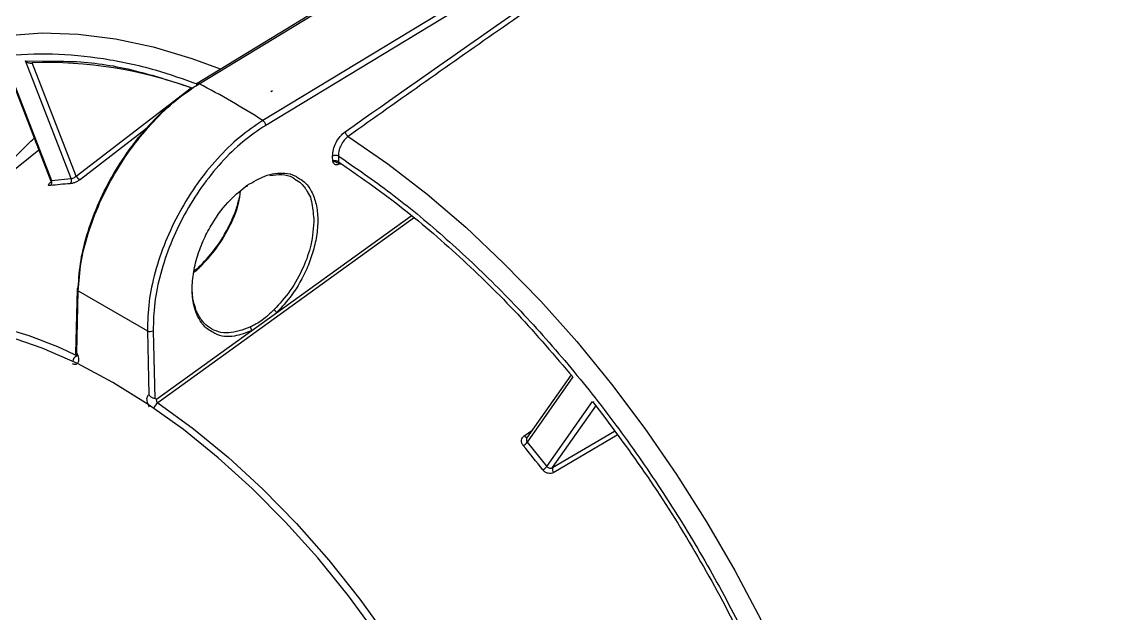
# Model space of a CAD drawing. Extents: x 8 to 113, y 0 to 87.
# Drawn here: x 13.212 to 17.218, y 6.237 to 8.393 of the extents above; entities that cross this region are included whole.
import ezdxf

# ---------------------------------------------------------------- set-up
doc = ezdxf.new("R2010")
doc.units = 0
doc.header["$MEASUREMENT"] = 0
doc.layers.add('OBJECT', color=7, linetype='CONTINUOUS')

msp = doc.modelspace()

# ---------------------------------------------------------------- linework, layer by layer
at = {"layer": 'OBJECT'}
for p, q in [((13.8567, 8.1681), (16.8512, 9.9937)), ((17.0945, 9.8532), (14.089, 8.034)), ((17.1048, 9.8356), (14.0993, 8.0164)), ((13.1526, 8.2376), (13.3171, 7.8134)), ((13.1528, 8.2451), (13.3192, 7.8161)), ((13.3907, 7.8225), (13.2243, 8.2515)), ((13.2243, 8.2515), (13.301, 8.2499)), ((13.4092, 7.8318), (13.2492, 8.2443)), ((13.4092, 7.8318), (13.8282, 8.1526)), ((13.8469, 8.1621), (13.8567, 8.1681)), ((14.1178, 8.1392), (14.1243, 8.1438)), ((13.6754, 8.0118), (13.4244, 7.8196)), ((13.2736, 7.9257), (12.3003, 7.1492)), ((14.3435, 7.8859), (14.3431, 7.9044)), ((14.3643, 7.9047), (14.3647, 7.8835)), ((14.3671, 7.8797), (14.3655, 7.8792)), ((13.3192, 7.8161), (13.3907, 7.8225)), ((14.6418, 7.6804), (13.7066, 7.0065)), ((14.1386, 7.3341), (14.629, 7.6875)), ((13.8549, 7.4979), (13.8364, 7.4846)), ((13.8365, 7.485), (13.8637, 7.5046)), ((13.8628, 7.5036), (13.8549, 7.4979)), ((13.4122, 7.42), (13.4068, 7.1858)), ((13.4114, 7.187), (13.4166, 7.4136)), ((13.4166, 7.4136), (13.6683, 7.2683)), ((14.0484, 7.2692), (14.1386, 7.3341)), ((13.6683, 7.2683), (13.6735, 7.0357)), ((13.6895, 7.2686), (13.695, 7.0214)), ((13.7022, 7.0197), (14.0484, 7.2692)), ((15.2116, 7.1079), (15.0496, 6.8773)), ((15.2183, 7.1003), (15.0519, 6.8635)), ((13.7022, 7.0197), (13.695, 7.0214)), ((15.1234, 6.7746), (15.2898, 7.0114)), ((15.1439, 6.7705), (15.3039, 6.9982)), ((15.0409, 6.8864), (15.0692, 6.9052)), ((15.1439, 6.7705), (15.3694, 6.9028)), ((15.0519, 6.8635), (15.1234, 6.7746)), ((15.3799, 6.8884), (15.1485, 6.7526))]:
    msp.add_line(p, q, dxfattribs=at)
at = {"layer": 'OBJECT', "flags": 128}
for points in [[(16.8442, 9.9941), (15.3587, 9.0884), (13.8497, 8.1685)], [(12.8655, 8.2669), (12.9221, 8.2889), (13.0378, 8.3228), (13.1592, 8.3441), (13.2857, 8.3527), (13.4167, 8.3485), (13.5517, 8.3316), (13.6899, 8.3021), (13.8308, 8.26), (13.9339, 8.2219)], [(14.3998, 7.9764), (14.544, 7.8764), (14.6868, 7.7658), (14.8277, 7.6453), (14.9659, 7.5152), (15.1008, 7.3763), (15.2319, 7.2292), (15.3584, 7.0746), (15.4798, 6.9131), (15.5955, 6.7456), (15.705, 6.5728), (15.8078, 6.3955), (15.9034, 6.2146), (15.9914, 6.0308), (16.0713, 5.8451), (16.1428, 5.6583), (16.2055, 5.4712), (16.2592, 5.2848)], [(14.3647, 7.8835), (14.3648, 7.8814), (14.3652, 7.8795), (14.3661, 7.878), (14.3672, 7.877), (14.3687, 7.8765), (14.3705, 7.8764), (14.3724, 7.8768), (14.3733, 7.8772)], [(14.0324, 7.7983), (14.0324, 7.7968), (14.0322, 7.7956), (14.0316, 7.7946), (14.0309, 7.7939), (14.0299, 7.7935), (14.0287, 7.7935), (14.0274, 7.7938), (14.0274, 7.7938)], [(13.8597, 7.5), (13.8584, 7.5007), (13.8573, 7.5011), (13.8563, 7.5013), (13.8555, 7.5011), (13.8549, 7.5007), (13.8547, 7.5), (13.8546, 7.499), (13.8549, 7.4979)], [(15.0035, 5.1946), (14.9412, 5.3612), (14.8702, 5.5267), (14.7909, 5.6902), (14.7037, 5.8506), (14.6094, 6.0069), (14.5083, 6.1581), (14.4012, 6.3032), (14.2888, 6.4415), (14.1717, 6.5719), (14.0506, 6.6938), (13.9264, 6.8062), (13.7997, 6.9086), (13.6715, 7.0003), (13.5425, 7.0807), (13.4134, 7.1493), (13.2852, 7.2057), (13.1586, 7.2495)], [(13.7066, 7.0065), (13.8361, 6.9121), (13.964, 6.8068), (14.0892, 6.6914), (14.2111, 6.5666), (14.3289, 6.4331), (14.4417, 6.2919), (14.549, 6.1437), (14.65, 5.9897), (14.7441, 5.8306), (14.8307, 5.6675), (14.9092, 5.5016), (14.9792, 5.3337), (15.0366, 5.1754)], [(15.0409, 6.8864), (15.0428, 6.8844), (15.0447, 6.8828), (15.0467, 6.8816), (15.0486, 6.8808), (15.0503, 6.8804), (15.0518, 6.8806), (15.0519, 6.8806)]]:
    msp.add_lwpolyline(points, dxfattribs=at)
at = {"layer": 'OBJECT'}
for centre, radius, start, end in [((13.3007, 6.6946), 1.5505, 69.9695, 91.8986), ((13.853, 8.1631), 0.00621, 53.5874, 188.8508), ((12.4386, 5.4434), 3.0716, 57.5008, 62.5045), ((14.0755, 8.0143), 0.0239, 5.1804, 55.657), ((14.4143, 7.9981), 0.0261, 190.7094, 236.123), ((14.354, 7.8834), 0.0236, 64.1709, 117.4906), ((14.3712, 7.8752), 0.00639, 148.7644, 183.0638), ((13.3041, 7.8094), 0.0166, 312.8932, 24.1945), ((13.3749, 7.8161), 0.017, 312.5061, 22.1167), ((13.4282, 7.8398), 0.0206, 203.0146, 259.3113), ((13.4382, 6.8241), 0.9808, 93.0248, 97.1942), ((13.4192, 7.4198), 0.00677, 112.2324, 247.9784), ((14.1176, 7.3246), 0.023, 24.404, 59.611), ((12.7869, 5.9294), 1.3952, 63.5008, 87.9975), ((13.6786, 7.2895), 0.0236, 244.1699, 297.4922), ((14.0339, 7.2694), 0.0145, 359.06, 56.5144), ((13.432, 7.1492), 0.0366, 128.1432, 166.9472), ((13.7329, 6.9708), 0.0444, 126.4435, 158.8797), ((15.0099, 6.895), 0.0524, 301.7566, 323.1422), ((12.0029, 4.3382), 3.9396, 37.9696, 39.6195), ((15.0762, 6.815), 0.0621, 301.4155, 319.401), ((15.1629, 6.7658), 0.0196, 166.2822, 222.5743)]:
    msp.add_arc(centre, radius, start, end, dxfattribs=at)
for points, knots in [([(14.3887, 7.9932), (14.7343, 8.2363), (15.4256, 8.7226), (16.4672, 9.4082), (17.4814, 10.0462), (18.149, 10.4363), (18.468, 10.6227)], [0, 0, 0, 0, 0.255394, 0.510845, 0.766264, 1, 1, 1, 1]), ([(18.468, 10.5999), (18.2998, 10.5023), (17.9321, 10.2889), (17.3668, 9.9465), (16.7667, 9.5725), (16.1624, 9.1834), (15.5599, 8.7831), (14.9718, 8.3813), (14.588, 8.1096), (14.3998, 7.9764)], [0, 0, 0, 0, 0.123528, 0.270146, 0.415672, 0.565188, 0.715491, 0.860428, 1, 1, 1, 1]), ([(15.2197, 9.9761), (15.1033, 9.9008), (14.8029, 9.7064), (14.3266, 9.3815), (13.7902, 9.0032), (13.263, 8.6144), (12.8785, 8.3232), (12.6724, 8.1588), (12.6365, 8.1302)], [0, 0, 0, 0, 0.130614, 0.3372653, 0.5438032, 0.7501944, 0.9564046, 1, 1, 1, 1]), ([(12.2685, 7.554), (12.2924, 7.6087), (12.3406, 7.7189), (12.4342, 7.8625), (12.5443, 7.9895), (12.6717, 8.0957), (12.8151, 8.1794), (12.9724, 8.2387), (13.1417, 8.2725), (13.3207, 8.2808), (13.5063, 8.2631), (13.6841, 8.2261), (13.801, 8.1845), (13.8532, 8.166)], [0, 0, 0, 0, 0.088772, 0.178979, 0.270527, 0.364034, 0.458099, 0.55261, 0.647126, 0.741191, 0.834692, 0.926246, 1, 1, 1, 1]), ([(13.2243, 8.2515), (13.226, 8.2501), (13.2294, 8.2473), (13.235, 8.2447), (13.2398, 8.2434), (13.2435, 8.243), (13.2467, 8.2432), (13.2484, 8.2439), (13.2492, 8.2443)], [0, 0, 0, 0, 0.249625, 0.499334, 0.644997, 0.77504, 0.892155, 1, 1, 1, 1]), ([(13.301, 8.2499), (13.3422, 8.2501), (13.4503, 8.2504), (13.6288, 8.2193), (13.7676, 8.1738), (13.8332, 8.1523)], [0, 0, 0, 0, 0.244932, 0.6433054, 1, 1, 1, 1]), ([(13.4166, 7.4136), (13.419, 7.4478), (13.4236, 7.5149), (13.4511, 7.6238), (13.4921, 7.7326), (13.5472, 7.8399), (13.6136, 7.9409), (13.6892, 8.0317), (13.7713, 8.1106), (13.8282, 8.1489), (13.8567, 8.1681)], [0, 0, 0, 0, 0.128141, 0.25071, 0.37607, 0.500341, 0.624825, 0.749582, 0.874632, 1, 1, 1, 1]), ([(13.4166, 7.4261), (13.4189, 7.4589), (13.4234, 7.5242), (13.4503, 7.6302), (13.4907, 7.7371), (13.5446, 7.842), (13.6096, 7.9407), (13.6837, 8.0294), (13.7637, 8.1062), (13.8192, 8.1435), (13.8469, 8.1621)], [0, 0, 0, 0, 0.125666, 0.250539, 0.37567, 0.500227, 0.625486, 0.75002, 0.875177, 1, 1, 1, 1]), ([(14.089, 8.034), (14.0604, 8.0148), (14.0033, 7.9764), (13.9221, 7.8968), (13.8481, 7.8049), (13.7841, 7.7024), (13.7321, 7.5933), (13.6947, 7.4825), (13.6711, 7.3716), (13.6693, 7.3032), (13.6683, 7.2683)], [0, 0, 0, 0, 0.125536, 0.250752, 0.375675, 0.500324, 0.624651, 0.75007, 0.872262, 1, 1, 1, 1]), ([(14.0993, 8.0164), (14.0713, 7.9977), (14.0157, 7.9602), (13.9365, 7.8825), (13.8643, 7.7928), (13.8018, 7.6925), (13.7512, 7.5859), (13.7146, 7.4768), (13.692, 7.3687), (13.6903, 7.3019), (13.6895, 7.2686)], [0, 0, 0, 0, 0.125719, 0.250525, 0.375694, 0.500217, 0.625479, 0.750016, 0.875168, 1, 1, 1, 1]), ([(14.3431, 7.9044), (14.3436, 7.9123), (14.3446, 7.9282), (14.3547, 7.9538), (14.3698, 7.9773), (14.3824, 7.9879), (14.3887, 7.9932)], [0, 0, 0, 0, 0.250273, 0.50013, 0.750038, 1, 1, 1, 1]), ([(14.3998, 7.9764), (14.3949, 7.9722), (14.3849, 7.9637), (14.3734, 7.9456), (14.3672, 7.929), (14.3644, 7.9155), (14.3643, 7.9084), (14.3643, 7.9047)], [0, 0, 0, 0, 0.243058, 0.499191, 0.717444, 0.850776, 1, 1, 1, 1]), ([(13.123, 7.8056), (13.1272, 7.8128), (13.1578, 7.8666), (13.2025, 7.922), (13.2479, 7.9624), (13.2564, 7.9699)], [0, 0, 0, 0, 0.112305, 0.834724, 1, 1, 1, 1]), ([(14.3643, 7.9047), (14.4279, 7.8609), (14.5562, 7.7727), (14.7469, 7.6151), (14.9364, 7.4379), (15.1219, 7.2408), (15.3009, 7.0261), (15.4701, 6.7968), (15.6275, 6.5559), (15.7708, 6.3066), (15.8983, 6.0533), (16.0083, 5.7992), (16.102, 5.5475), (16.1502, 5.3816), (16.1741, 5.2993)], [0, 0, 0, 0, 0.0803207, 0.16194, 0.244772, 0.3293776, 0.4144874, 0.5, 0.5855181, 0.670628, 0.755228, 0.8380655, 0.919682, 1, 1, 1, 1]), ([(14.3647, 7.8835), (14.3638, 7.8842), (14.362, 7.8854), (14.3584, 7.8868), (14.3547, 7.8876), (14.3511, 7.8878), (14.3473, 7.8874), (14.345, 7.8865), (14.3435, 7.8859)], [0, 0, 0, 0, 0.162328, 0.299898, 0.500021, 0.632314, 0.759872, 1, 1, 1, 1]), ([(14.3649, 7.8748), (14.3636, 7.8742), (14.361, 7.873), (14.3561, 7.8723), (14.3487, 7.8745), (14.3456, 7.8814), (14.3435, 7.8859)], [0, 0, 0, 0, 0.124906, 0.250438, 0.499607, 1, 1, 1, 1]), ([(14.3435, 7.8859), (14.3453, 7.8858), (14.351, 7.8857), (14.3575, 7.8821), (14.362, 7.8797)], [0, 0, 0, 0, 0.30979, 1, 1, 1, 1]), ([(14.362, 7.8797), (14.3639, 7.8788), (14.3665, 7.8776), (14.37, 7.8779), (14.3717, 7.8786), (14.3725, 7.8789)], [0, 0, 0, 0, 0.521025, 0.762756, 1, 1, 1, 1]), ([(14.3647, 7.8835), (14.4389, 7.8321), (14.5877, 7.7288), (14.8062, 7.541), (15.0187, 7.3333), (15.1519, 7.1778), (15.2183, 7.1003)], [0, 0, 0, 0, 0.249262, 0.5, 0.750738, 1, 1, 1, 1]), ([(13.3157, 7.817), (13.3161, 7.8156), (13.3169, 7.8126), (13.3166, 7.81), (13.3165, 7.8093), (13.3167, 7.8093), (13.3167, 7.8093)], [0, 0, 0, 0, 0.380208, 0.761096, 0.957885, 1, 1, 1, 1]), ([(13.3159, 7.8172), (13.316, 7.8168), (13.3163, 7.8159), (13.3181, 7.816), (13.3192, 7.8161)], [0, 0, 0, 0, 0.387976, 1, 1, 1, 1]), ([(13.4244, 7.8196), (13.4215, 7.8176), (13.4158, 7.8136), (13.4051, 7.8084), (13.3945, 7.8047), (13.3891, 7.8039), (13.3864, 7.8036)], [0, 0, 0, 0, 0.250088, 0.499956, 0.749358, 1, 1, 1, 1]), ([(13.3907, 7.8225), (13.392, 7.8227), (13.3948, 7.823), (13.3999, 7.8251), (13.4041, 7.8276), (13.4071, 7.8298), (13.4085, 7.8311), (13.4092, 7.8318)], [0, 0, 0, 0, 0.24812, 0.499397, 0.73019, 0.860284, 1, 1, 1, 1]), ([(14.0324, 7.7983), (14.0536, 7.8109), (14.1008, 7.839), (14.16, 7.8453), (14.1995, 7.8379), (14.2133, 7.8281), (14.217, 7.8255)], [0, 0, 0, 0, 0.314616, 0.699721, 0.919465, 1, 1, 1, 1]), ([(14.1149, 7.8343), (14.1295, 7.8359), (14.1591, 7.8391), (14.1894, 7.8328), (14.2026, 7.8229), (14.205, 7.8211)], [0, 0, 0, 0, 0.4412483, 0.8993163, 1, 1, 1, 1]), ([(14.217, 7.8255), (14.2246, 7.8211), (14.2441, 7.8099), (14.267, 7.7775), (14.2845, 7.731), (14.2908, 7.6748), (14.2861, 7.6141), (14.2718, 7.553), (14.2443, 7.4798), (14.2007, 7.4016), (14.1578, 7.3551), (14.1386, 7.3341)], [0, 0, 0, 0, 0.066941, 0.173711, 0.28311, 0.392512, 0.499287, 0.601166, 0.696485, 0.863533, 1, 1, 1, 1]), ([(14.205, 7.8211), (14.2133, 7.8161), (14.2276, 7.8074), (14.241, 7.7908), (14.2483, 7.7795), (14.2518, 7.7733), (14.2535, 7.7701), (14.2543, 7.7684), (14.2547, 7.7676), (14.2549, 7.7672), (14.255, 7.767), (14.2551, 7.7668), (14.2551, 7.7668), (14.2551, 7.7668), (14.2551, 7.7668), (14.2551, 7.7667), (14.2551, 7.7667), (14.2551, 7.7667), (14.2551, 7.7667), (14.2551, 7.7667), (14.2614, 7.7602), (14.268, 7.7297), (14.2721, 7.6977), (14.2748, 7.6765)], [0, 0, 0, 0, 0.198563, 0.341758, 0.4167, 0.455005, 0.474365, 0.484098, 0.488977, 0.49142, 0.492642, 0.493253, 0.493559, 0.493712, 0.493788, 0.493826, 0.493846, 0.493855, 0.49386, 0.493862, 0.493865, 0.665614, 1, 1, 1, 1]), ([(13.3153, 7.7972), (13.3133, 7.7972), (13.3092, 7.797), (13.3078, 7.7997), (13.3101, 7.8041), (13.3146, 7.808), (13.3168, 7.81)], [0, 0, 0, 0, 0.249981, 0.499781, 0.749125, 1, 1, 1, 1]), ([(13.9035, 7.2653), (13.8971, 7.2687), (13.8789, 7.2787), (13.8563, 7.3085), (13.8374, 7.3538), (13.8297, 7.4105), (13.8338, 7.474), (13.849, 7.5395), (13.8731, 7.6022), (13.9114, 7.6737), (13.9648, 7.7451), (14.0115, 7.7819), (14.0324, 7.7983)], [0, 0, 0, 0, 0.050351, 0.144078, 0.242547, 0.343571, 0.444593, 0.543058, 0.63678, 0.724183, 0.876495, 1, 1, 1, 1]), ([(13.8597, 7.5), (13.8805, 7.5221), (13.9232, 7.5676), (13.9705, 7.6498), (14.0012, 7.7233), (14.0061, 7.7628), (14.0079, 7.778)], [0, 0, 0, 0, 0.282666, 0.583473, 0.840178, 1, 1, 1, 1]), ([(13.8549, 7.4979), (13.8746, 7.5187), (13.9185, 7.5651), (13.9641, 7.6425), (13.9929, 7.7102), (14.0012, 7.7441), (14.0049, 7.7592)], [0, 0, 0, 0, 0.285762, 0.636865, 0.83777, 1, 1, 1, 1]), ([(14.2748, 7.6765), (14.2729, 7.6448), (14.2695, 7.5883), (14.237, 7.4964), (14.1915, 7.4126), (14.1496, 7.3667), (14.1293, 7.3445)], [0, 0, 0, 0, 0.28003, 0.500009, 0.757775, 1, 1, 1, 1]), ([(13.8355, 7.4794), (13.8363, 7.4799), (13.8417, 7.484), (13.8499, 7.491), (13.8571, 7.4976), (13.8597, 7.5)], [0, 0, 0, 0, 0.092249, 0.665631, 1, 1, 1, 1]), ([(14.0419, 7.2815), (14.0156, 7.2721), (13.9609, 7.2525), (13.9033, 7.2702), (13.8722, 7.2984), (13.8595, 7.3164), (13.8535, 7.3272), (13.8507, 7.333), (13.8493, 7.336), (13.8486, 7.3376), (13.8483, 7.3383), (13.8481, 7.3387), (13.848, 7.3389), (13.848, 7.339), (13.848, 7.3391), (13.848, 7.3391), (13.848, 7.3391), (13.848, 7.3391), (13.848, 7.3391), (13.848, 7.3391), (13.848, 7.3391), (13.848, 7.3391), (13.8445, 7.3389), (13.8456, 7.352), (13.8334, 7.3723), (13.8324, 7.4004), (13.8317, 7.422)], [0, 0, 0, 0, 0.2399521, 0.4987942, 0.6200606, 0.6871573, 0.722318, 0.7403003, 0.7493916, 0.7539622, 0.7562539, 0.7574018, 0.7579756, 0.7582624, 0.7584065, 0.7584783, 0.7585143, 0.7585322, 0.7585411, 0.7585454, 0.7585479, 0.7585488, 0.7585504, 0.7865497, 0.8361839, 1, 1, 1, 1]), ([(14.1293, 7.3445), (14.1154, 7.3314), (14.0947, 7.3118), (14.0674, 7.2946), (14.0522, 7.2865), (14.0447, 7.2829), (14.0419, 7.2815)], [0, 0, 0, 0, 0.500944, 0.749949, 0.907607, 1, 1, 1, 1]), ([(14.0484, 7.2692), (14.0274, 7.2612), (13.9803, 7.2434), (13.9307, 7.2472), (13.908, 7.2623), (13.9035, 7.2653)], [0, 0, 0, 0, 0.39474, 0.881563, 1, 1, 1, 1]), ([(13.4114, 7.187), (13.4128, 7.1841), (13.4157, 7.1782), (13.4179, 7.1693), (13.4182, 7.161), (13.4167, 7.154), (13.4134, 7.1488), (13.4084, 7.146), (13.4024, 7.1454), (13.3978, 7.1471), (13.3955, 7.148)], [0, 0, 0, 0, 0.125085, 0.250241, 0.37481, 0.499483, 0.624581, 0.749701, 0.874734, 1, 1, 1, 1]), ([(13.4114, 7.187), (13.4101, 7.1866), (13.4078, 7.186), (13.4066, 7.1858), (13.4069, 7.1858), (13.4069, 7.1858)], [0, 0, 0, 0, 0.567983, 0.962983, 1, 1, 1, 1]), ([(13.4067, 7.1861), (13.4075, 7.1845), (13.4088, 7.1822), (13.4094, 7.1805), (13.4097, 7.1799)], [0, 0, 0, 0, 0.650435, 1, 1, 1, 1]), ([(13.4097, 7.1799), (13.4099, 7.1795), (13.4104, 7.1781), (13.4109, 7.1768), (13.4112, 7.1758), (13.4115, 7.176), (13.4115, 7.176)], [0, 0, 0, 0, 0.170654, 0.559587, 0.909779, 1, 1, 1, 1]), ([(13.6765, 6.9917), (13.6749, 6.9944), (13.6715, 6.9998), (13.6683, 7.0088), (13.6667, 7.0176), (13.6671, 7.0254), (13.6692, 7.0319), (13.6721, 7.0345), (13.6735, 7.0357)], [0, 0, 0, 0, 0.1601902, 0.3283247, 0.4964162, 0.6642384, 0.8319821, 1, 1, 1, 1]), ([(13.695, 7.0214), (13.6934, 7.0218), (13.6902, 7.0227), (13.6843, 7.0254), (13.6785, 7.0296), (13.6753, 7.0335), (13.6735, 7.0357)], [0, 0, 0, 0, 0.249586, 0.499415, 0.704783, 1, 1, 1, 1]), ([(13.7066, 7.0065), (13.7058, 7.0072), (13.7041, 7.0087), (13.7026, 7.0122), (13.7018, 7.016), (13.7021, 7.0185), (13.7022, 7.0197)], [0, 0, 0, 0, 0.241266, 0.487209, 0.741146, 1, 1, 1, 1]), ([(15.2898, 7.0114), (15.3536, 6.9267), (15.4817, 6.7568), (15.6555, 6.482), (15.8133, 6.196), (15.9505, 5.9021), (16.0674, 5.6055), (16.1257, 5.4088), (16.1547, 5.3109)], [0, 0, 0, 0, 0.165461, 0.332207, 0.5, 0.667784, 0.834534, 1, 1, 1, 1]), ([(15.0375, 6.8504), (15.0355, 6.8535), (15.0313, 6.8597), (15.0303, 6.8702), (15.0333, 6.8798), (15.0384, 6.8842), (15.0409, 6.8864)], [0, 0, 0, 0, 0.24998, 0.499779, 0.749125, 1, 1, 1, 1]), ([(15.054, 6.8823), (15.0532, 6.8816), (15.0517, 6.8804), (15.0497, 6.8776), (15.0483, 6.8735), (15.0487, 6.8682), (15.0508, 6.8651), (15.0519, 6.8635)], [0, 0, 0, 0, 0.139822, 0.270031, 0.501054, 0.752076, 1, 1, 1, 1]), ([(15.1234, 6.7746), (15.1247, 6.7732), (15.1274, 6.7703), (15.1329, 6.7683), (15.1376, 6.7682), (15.1413, 6.769), (15.143, 6.77), (15.1439, 6.7705)], [0, 0, 0, 0, 0.248124, 0.499396, 0.73019, 0.860284, 1, 1, 1, 1]), ([(16.2592, 5.2848), (16.4517, 5.3754), (16.8435, 5.56), (17.4321, 5.8489), (18.0176, 6.1451), (18.5939, 6.4475), (18.9913, 6.6602), (19.1979, 6.7757), (19.2193, 6.7876)], [0, 0, 0, 0, 0.1891529, 0.3851663, 0.5880463, 0.7814733, 0.977427, 1, 1, 1, 1]), ([(15.1485, 6.7526), (15.1453, 6.7512), (15.1389, 6.7484), (15.1276, 6.7492), (15.1166, 6.7536), (15.1113, 6.7592), (15.1086, 6.762)], [0, 0, 0, 0, 0.250089, 0.499955, 0.749358, 1, 1, 1, 1]), ([(19.2498, 6.77), (19.0396, 6.6534), (18.4569, 6.3303), (17.4678, 5.8234), (16.6734, 5.4451), (16.2765, 5.2561)], [0, 0, 0, 0, 0.2201851, 0.6104297, 1, 1, 1, 1]), ([(16.299, 5.1637), (16.7044, 5.3564), (17.5159, 5.7421), (18.53, 6.261), (19.1286, 6.5928), (19.347, 6.7139)], [0, 0, 0, 0, 0.388118, 0.776745, 1, 1, 1, 1]), ([(16.3296, 5.1115), (16.5185, 5.2001), (16.9028, 5.3804), (17.4797, 5.6621), (18.0536, 5.9508), (18.6192, 6.2453), (19.0785, 6.4905), (19.3498, 6.6414), (19.4393, 6.6911)], [0, 0, 0, 0, 0.176451, 0.3589388, 0.5474679, 0.7276616, 0.9101702, 1, 1, 1, 1])]:
    msp.add_open_spline(points, degree=3, knots=knots, dxfattribs=at)

doc.saveas('drawing.dxf')
